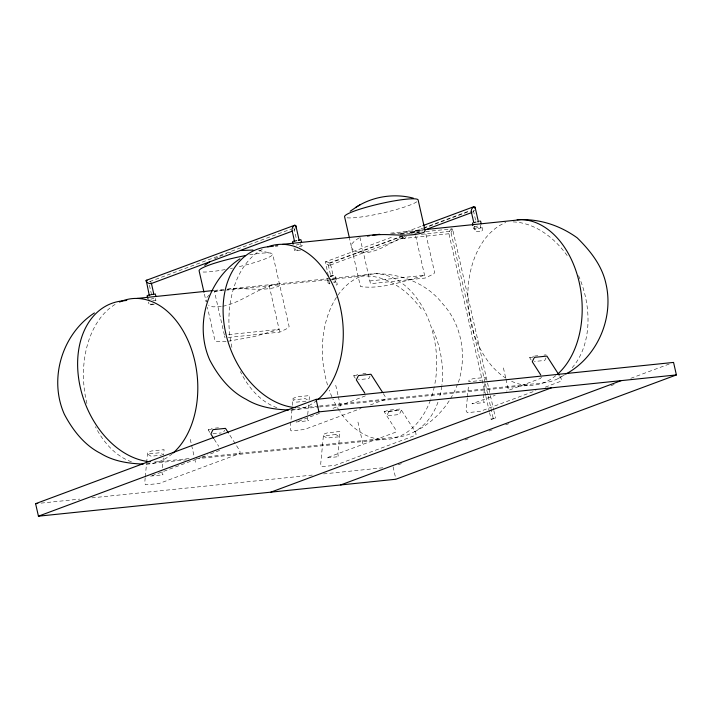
<?xml version="1.0" encoding="UTF-8"?>
<svg xmlns="http://www.w3.org/2000/svg" width="712" height="712" viewBox="0 0 712 712"><rect width="100%" height="100%" fill="white"/><g stroke="black" fill="none" stroke-linecap="round" stroke-linejoin="round"><path stroke-width="0.53" stroke-dasharray="3.56 2.67" d="M485.673 395.48L448.845 233.376C448.934 231.712 450.901 228.267 452.61 229.202L490.15 394.457M452.61 229.202L451.444 232.005L449.566 233.678L401.087 238.716M161.953 471.914L162.274 474.21L163.039 474.815L150.552 476.106M307.415 417.819L307.735 420.116L308.51 420.712L296.023 422.002L296.503 421.94M328.285 275.811L325.464 261.838L392.846 236.802M325.464 261.838C333.385 262.043 330.074 268.887 325.224 262.363M145.186 477.761L144.75 482.967L145.435 484.792L158.829 483.617L239.348 453.678L240.069 452.948L239.882 450.945L228.979 433.822M145.292 476.684L146.521 463.734M146.627 462.658L147.598 452.458L151.585 450.972L164.071 449.681L163.564 454.95L159.933 452.734L147.446 454.025L151.086 456.241L161.49 455.164M162.354 467.677L163.368 457.068M291.991 409.64L290.238 427.983L290.558 430.279L291.333 430.876L304.3 429.523L361.073 408.403M292.401 405.324L293.068 398.355L297.055 396.869L309.542 395.578L309.035 400.847L305.404 398.64L292.917 399.93L296.548 402.138L306.952 401.061M307.718 414.633L308.732 404.033M467.312 397.928L466.155 410.69L467.268 412.693L480.235 411.34L535.985 390.603M467.41 396.851L468.549 384.978M483.857 394.332L483.332 400.527L484.445 402.529L471.958 403.82L495.16 395.302M483.964 393.273L484.97 382.664M485.272 379.505L485.477 377.396L472.991 378.686L469.003 380.172L468.852 381.748L481.339 380.457M541.432 377.102L540.595 378.41L506.517 391.084M458.412 382.308C467.081 355.688 461.75 324.28 442.437 303.561C426.871 283.367 400.972 273.63 375.927 273.737L226.505 289.179M223.773 431.846L224.627 430.101M370.089 376.007L368.807 378.624L358.403 379.692M457.504 384.151C449.548 405.618 433.492 422.839 412.791 432.638M546.033 357.825L544.742 360.441L534.338 361.509M491.075 419.252L495.552 418.22L491.075 419.252L489.598 412.764M330.608 264.553L333.163 275.775L330.35 276.728M295.32 228.588L293.887 230.421M474.566 210.067L472.608 212.229M365.372 395.872L330.582 409.267M209.292 294.901L206.355 297.99L206.16 301.844L204.228 293.317M359.053 237.879L354.763 240.807L351.826 243.887L351.63 247.74L353.935 251.007C372.954 258.011 389.615 241.608 406.712 235.743M219.625 450.411L208.865 454.532M148.479 298.399L149.529 301.096M328.17 279.825L226.496 290.149M332.041 279.086L335.957 278.712L334.471 279.14A4.379 0.961 -18.1 0 1 332.566 279.976M558.261 378.535L564.732 374.69M214.588 258.883L218.878 256.729M226.995 289.428C243.949 286.811 261.829 292.267 278.454 286.438L279.665 284.898L278.703 283.785C258.34 286.936 242.472 302.591 222.242 306.365M412.034 233.02L414.66 231.631L423.845 229.843M219.741 256.32L226.852 253.597M228.276 337.461L279.745 332.148L288.378 327.947L289.117 326.505L272.643 253.997M359.916 237.292L370.462 283.705L425.206 278.045L433.839 273.853L434.587 272.402L425.375 231.863M152.644 300.776L156.64 300.063L156.462 298.141M299.147 246.566L302.324 245.773L301.933 244.047M474.245 226.469L475.42 231.658L481.65 231.017L482.754 230.439L481.65 225.579M149.716 281.596L290.808 229.175M400.1 234.106L421.869 226.016M402.485 235.868L327.921 263.458L330.84 276.309M409.249 233.233L422.652 228.258M423.685 227.876L470.071 210.645M329.638 263.28L400.767 236.856M410.975 233.055L422.314 228.846M423.346 228.463L469.733 211.224M330.377 265.078L406.65 236.74M415.924 233.287L423.133 230.608M209.8 432.371L208.224 429.906L212.212 428.428M355.27 378.268L353.695 375.811L357.673 374.325M152.065 475.652L200.606 457.602M201.638 457.22L207.833 454.915M298.568 421.175L320.258 413.102M370.365 404.95L385.254 399.298L385.352 396.842L383.207 393.38M384.16 411.723L388.147 410.245L400.633 408.955L415.425 432.024L416.12 434.178L415.719 435.21L334.774 465.434L321.37 466.609L320.712 463.895L323.533 434.267L327.52 432.789L340.007 431.499L337.888 453.731L338.209 456.027L338.974 456.623L326.488 457.914L395.56 432.228L395.961 431.196L395.267 429.042L384.16 411.723L396.646 410.432M531.205 360.085L529.63 357.629L533.617 356.142M545.276 387.15L561.189 381.116L561.528 379.398L559.73 376.105M398.284 464.794L401.408 463.628M465.016 439.972L468.14 438.806M488.993 431.054L492.126 429.888M505.68 424.85L508.813 423.685M610.994 385.682L614.127 384.516M630.805 378.312L669.387 363.966M334.204 282.29L335.45 281.881L333.367 282.094M229.237 252.867L230.75 252.431M300.713 250.001L294.706 250.944L293.967 247.901M330.119 276.176L333.163 275.775M154.201 304.38L149.235 305.048L148.505 302.004M330.172 275.953L335.138 275.286L337.283 284.533L336.18 285.12L334.782 278.953M221.272 306.56L212.959 306.854L208.465 305.11M224.369 335.049L214.445 291.386L222.028 290.167M228.134 341.244L253.703 336.696L279.113 329.398L227.653 334.711M329.994 283.198L328.196 283.243L326.968 278.054M390.55 233.162L424.174 229.682M391.671 234.008L422.358 230.839M400.438 234.186L409.427 233.251M410.521 233.136L420.4 232.121M425.892 231.551L452.236 228.828M474.69 228.427C490.132 224.058 472.581 232.895 473.195 227.288M421.406 234.319L450.723 231.284L485.192 382.976M399.04 237.034L402.538 236.669A2.296 1.575 84.1 0 0 404.14 238.404A2.296 1.575 84.1 0 0 405.591 236.74M297.803 250.019L295.729 250.232L295.24 248.079M214.348 290.434L225.401 289.295M214.445 291.386L225.401 290.256M329.594 279.487L361.278 276.212A83.108 59.701 69.6 0 1 422.634 311.01M369.84 280.955L424.583 275.295C404.015 281.178 381.881 289.446 360.459 286.598L349.45 238.146M153.374 304.006L150.259 304.335L149.769 302.173M362.88 373.791L366.004 373.471M534.659 356.036L537.774 355.715M544.021 355.065L546.104 354.852M353.695 375.811L356.81 375.482M529.63 357.629L532.754 357.299M318.389 406.125L304.353 407.575A83.108 59.701 69.6 0 1 296.877 407.736M319.466 406.018L543.274 382.887A83.108 59.701 69.6 0 0 563.664 375.322M291.92 409.827L318.469 407.086M319.572 406.97L528.624 385.361M215.327 428.108L218.451 427.779M208.224 429.906L211.348 429.585M212.933 433.795L221.263 432.932M189.107 458.555L158.892 461.679A83.108 59.701 69.6 0 1 153.578 461.919M202.226 457.202L397.803 436.99A83.108 59.701 69.6 0 0 439.001 399.014M146.45 463.93L186.268 459.81M196.227 458.786L383.154 439.464M41.118 503.108L79.735 499.112M91.866 497.857L312.524 475.055M323.56 473.916L383.136 467.757M226.096 341.44L216.751 341.564L214.988 340.692L207.388 307.237M258.616 250.464L270.889 253.125M149.805 281.365L150.882 282.255M214.241 439.295L218.762 446.344M480.253 224.85L481.65 231.017M473.4 210.565L475.589 220.204M503.428 367.935L505.778 378.286M506.018 379.327L508.635 390.861M490.399 395.534L493.585 409.578M493.834 410.655L495.552 418.22M485.433 384.062L493.309 418.736M485.913 396.557L489.358 411.687M414.66 231.631L415.39 234.827M415.63 235.895L425.206 278.045M393.068 466.734L395.908 479.238M328.775 280.572L329.959 285.761M357.958 422.038L363.173 444.964M335.735 385.272L338.093 395.623M338.325 396.655L340.95 408.198M300.562 243.424L301.221 246.352M293.914 228.018L296.593 239.802M269.198 285.735L279.745 332.148M224.574 335.966L224.992 337.808M190.273 439.366L194.269 456.962M194.99 460.148L195.48 462.293M155.314 298.497L155.759 300.455M149.404 285.2L151.353 293.771M402.565 236.464A2.296 1.575 84.1 0 1 401.292 238.707A2.296 1.575 84.1 0 1 399.485 236.989M401.764 234.07A2.296 1.575 84.1 0 1 402.574 234.088M403.161 234.106A2.296 1.575 84.1 0 1 404.745 234.141M131.435 461.777A83.108 56.844 84.1 0 1 95.426 426.702M86.926 403.526A83.108 56.844 84.1 0 1 116.804 303.445M172.295 453.722A83.108 56.844 84.1 0 1 144.242 464.153M249.654 254.834A37.727 4.797 -12.8 0 1 272.198 255.163A37.727 4.797 -12.8 0 1 237.852 266.938M232.504 268.113A37.727 4.797 -12.8 0 1 230.368 268.558M225.17 269.563A37.727 4.797 -12.8 0 1 200.9 271.806M327.556 280.759A4.379 0.961 -18.1 0 1 328.107 279.834M329.451 280.813A4.308 0.943 -18.1 0 1 327.627 280.75M430.386 400.269A83.108 56.844 84.1 0 1 339.918 411.616M339.321 410.708A83.108 56.844 84.1 0 1 332.86 398.942M331.925 396.878A83.108 56.844 84.1 0 1 329.229 390.096M327.556 385.032A83.108 56.844 84.1 0 1 375.295 273.728A83.108 56.844 84.1 0 1 434.489 385.824M434.267 386.892A83.108 56.844 84.1 0 1 430.778 399.192M433.065 329.772A83.108 59.701 69.6 0 1 441.867 385.29M441.734 386.331A83.108 59.701 69.6 0 1 439.322 397.946M150.739 299.191A4.308 0.943 -18.1 0 0 151.798 298.907A4.379 0.961 -18.1 0 0 153.89 298.141M276.906 407.673A83.108 56.844 84.1 0 1 240.389 371.593M231.898 347.349A83.108 56.844 84.1 0 1 262.274 249.351M316.938 400.313A83.108 56.844 84.1 0 1 289.713 410.059M474.085 226.808A4.308 0.943 -18.1 0 0 476.96 226.229A4.379 0.961 -18.1 0 0 479.941 225.036M416.796 201.781A37.727 4.797 -12.8 0 1 382.122 213.111A37.727 4.797 -12.8 0 1 346.37 217.703M555.849 375.616A83.108 56.844 84.1 0 1 510.824 380.902M506.036 378.25A83.108 56.844 84.1 0 1 467.82 296.094A83.108 56.844 84.1 0 1 505.814 222.473M513.138 221.904A83.108 59.701 69.6 0 1 568.105 256.907M578.536 275.678A83.108 59.701 69.6 0 1 570.979 369.003M296.201 245.088A4.308 0.943 -18.1 0 0 297.269 244.803A4.379 0.961 -18.1 0 0 299.36 244.038M388.93 411.465L386.794 415.826L399.281 414.535L401.417 410.174L388.93 411.465M335.877 434.551L323.39 435.842L327.022 438.058L339.508 436.767L335.877 434.551"/><path stroke-width="1.07" d="M149.28 295.373L146.218 280.368L294.946 225.134L295.872 225.855L299.156 240.336M295.854 227.092L295.872 225.855M475.091 208.571L474.913 206.907L473.711 206.756L422.91 225.633M153.872 294.394L151.362 283.073C150.134 284.755 146.734 282.504 145.987 280.893M472.465 222.936L472.812 225.597M94.429 312.942C62.113 333.937 48.558 378.82 64.311 414.179C72.651 430.075 84.381 445.24 100.704 453.428C113.475 461.296 128.445 463.557 143.192 464.073M239.9 258.848C207.575 279.834 194.029 324.717 209.782 360.076C218.121 375.972 229.851 391.137 246.174 399.325C258.945 407.193 273.915 409.453 288.663 409.978M204.718 265.345L209.933 261.678M350.188 211.242L357.593 206.266M294.465 225.277L292.516 227.448L291.902 229.611L294.519 241.404M473.711 206.756L471.753 208.919L471.148 211.09L473.872 222.936M358.127 205.937C374.503 196.138 394.884 193.335 413.334 198.141M355.395 207.584L360.058 204.78M565.657 374.147C597.048 357.326 614.064 318.424 605.974 283.839C602.085 265.496 590.212 250.668 577.165 237.817C560.869 226.078 541.583 219.314 521.398 219.634L424.174 229.682M149.529 295.16L151.478 294.554M148.514 295.097L147.09 295.8L147.651 298.266M293.656 241.119L292.561 241.697L293.122 244.172M151.131 283.607L292.329 231.142M427.262 229.077L471.584 212.612M35.6 503.678L316.092 399.361L673.561 362.417L676.4 374.93L395.908 479.238L38.439 516.182L35.6 503.678L37.807 503.446M38.439 516.182L318.932 411.874L676.4 374.93M270.854 492.161L551.346 387.853M340.683 484.952L621.176 380.635M295.106 241.048L296.717 240.594M474.352 222.527L475.954 222.064M146.218 280.368L147.108 280.27M152.083 294.43L153.917 294.305M367.499 236.072L369.483 235.77M372.456 235.334C389.42 232.717 407.291 238.164 423.925 232.335L425.135 230.804L418.113 199.894A37.727 4.797 -12.8 0 0 379.398 203.899A37.727 4.797 -12.8 0 0 344.608 216.84L349.209 237.087M240.585 250.526L252.983 250.037M282.477 244.332L379.701 234.284M295.783 407.665A83.108 59.701 69.6 0 1 224.663 327.805A83.108 59.701 69.6 0 1 267.828 246.806L273.355 246.236M275.562 246.005L277.769 245.782M137.016 298.426L213.244 290.549M126.78 300.446L122.366 300.909A83.108 59.701 69.6 0 0 79.192 381.899A83.108 59.701 69.6 0 0 150.312 461.768M477.636 221.77L478.402 221.815L475.109 207.326M298.39 240.291L299.049 240.282M479.639 221.147L480.609 221.192L481.241 223.79M299.948 239.713L300.918 239.757L301.55 242.356M155.091 293.798L156.079 296.459M471.718 212.327L471.211 211.66M559.143 375.188L546.887 356.08L534.401 357.371L532.264 361.732L540.737 374.939M382.629 392.463L370.952 374.263L358.465 375.553L356.32 379.914L364.802 393.122M228.401 432.914L225.482 428.357L212.995 429.647L210.859 434.008L213.68 438.414M316.092 399.361L318.932 411.874M203.979 292.249L199.138 270.934A37.727 4.797 -12.8 0 1 245.578 255.563M119.572 302.066A83.108 56.844 84.1 0 1 191.083 348.204A83.108 56.844 84.1 0 1 173.06 453.063M267.828 246.806A83.108 56.844 84.1 0 1 337.443 296.717A83.108 56.844 84.1 0 1 317.766 399.628M517.161 219.768A83.108 56.844 84.1 0 1 578.153 278.072A83.108 56.844 84.1 0 1 558.208 373.586"/></g></svg>
